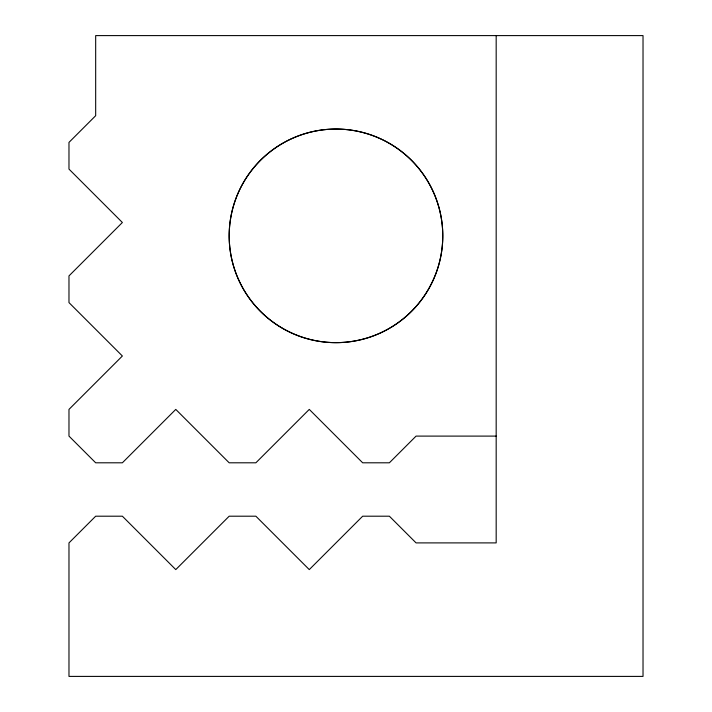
<?xml version="1.0" encoding="UTF-8"?>
<svg xmlns="http://www.w3.org/2000/svg" width="712" height="712" viewBox="0 0 712 712"><rect width="100%" height="100%" fill="white"/><g stroke="black" fill="none" stroke-linecap="round" stroke-linejoin="round"><path stroke-width="1.07" d="M496.175 436.1L416.075 436.1L389.375 462.8L362.675 462.8L309.275 409.4L255.875 462.8L229.175 462.8L175.775 409.4L122.375 462.8L95.675 462.8L68.975 436.1L68.975 409.4L122.375 356L68.975 302.6L68.975 275.9L122.375 222.5L68.975 169.1L68.975 142.4L95.675 115.7L95.675 35.6L643.025 35.6L643.025 676.4L68.975 676.4L68.975 542.9L95.675 516.2L122.375 516.2L175.775 569.6L229.175 516.2L255.875 516.2L309.275 569.6L362.675 516.2L389.375 516.2L416.075 542.9L496.175 542.9L496.175 35.6M282.575 328.339A106.8 106.8 0 0 0 442.775 235.85A106.8 106.8 0 0 0 282.575 143.361A106.8 106.8 0 0 0 282.575 328.339A106.8 106.8 0 0 0 442.775 235.85A106.8 106.8 0 0 0 282.575 143.361A106.8 106.8 0 0 0 282.575 328.339"/></g></svg>
